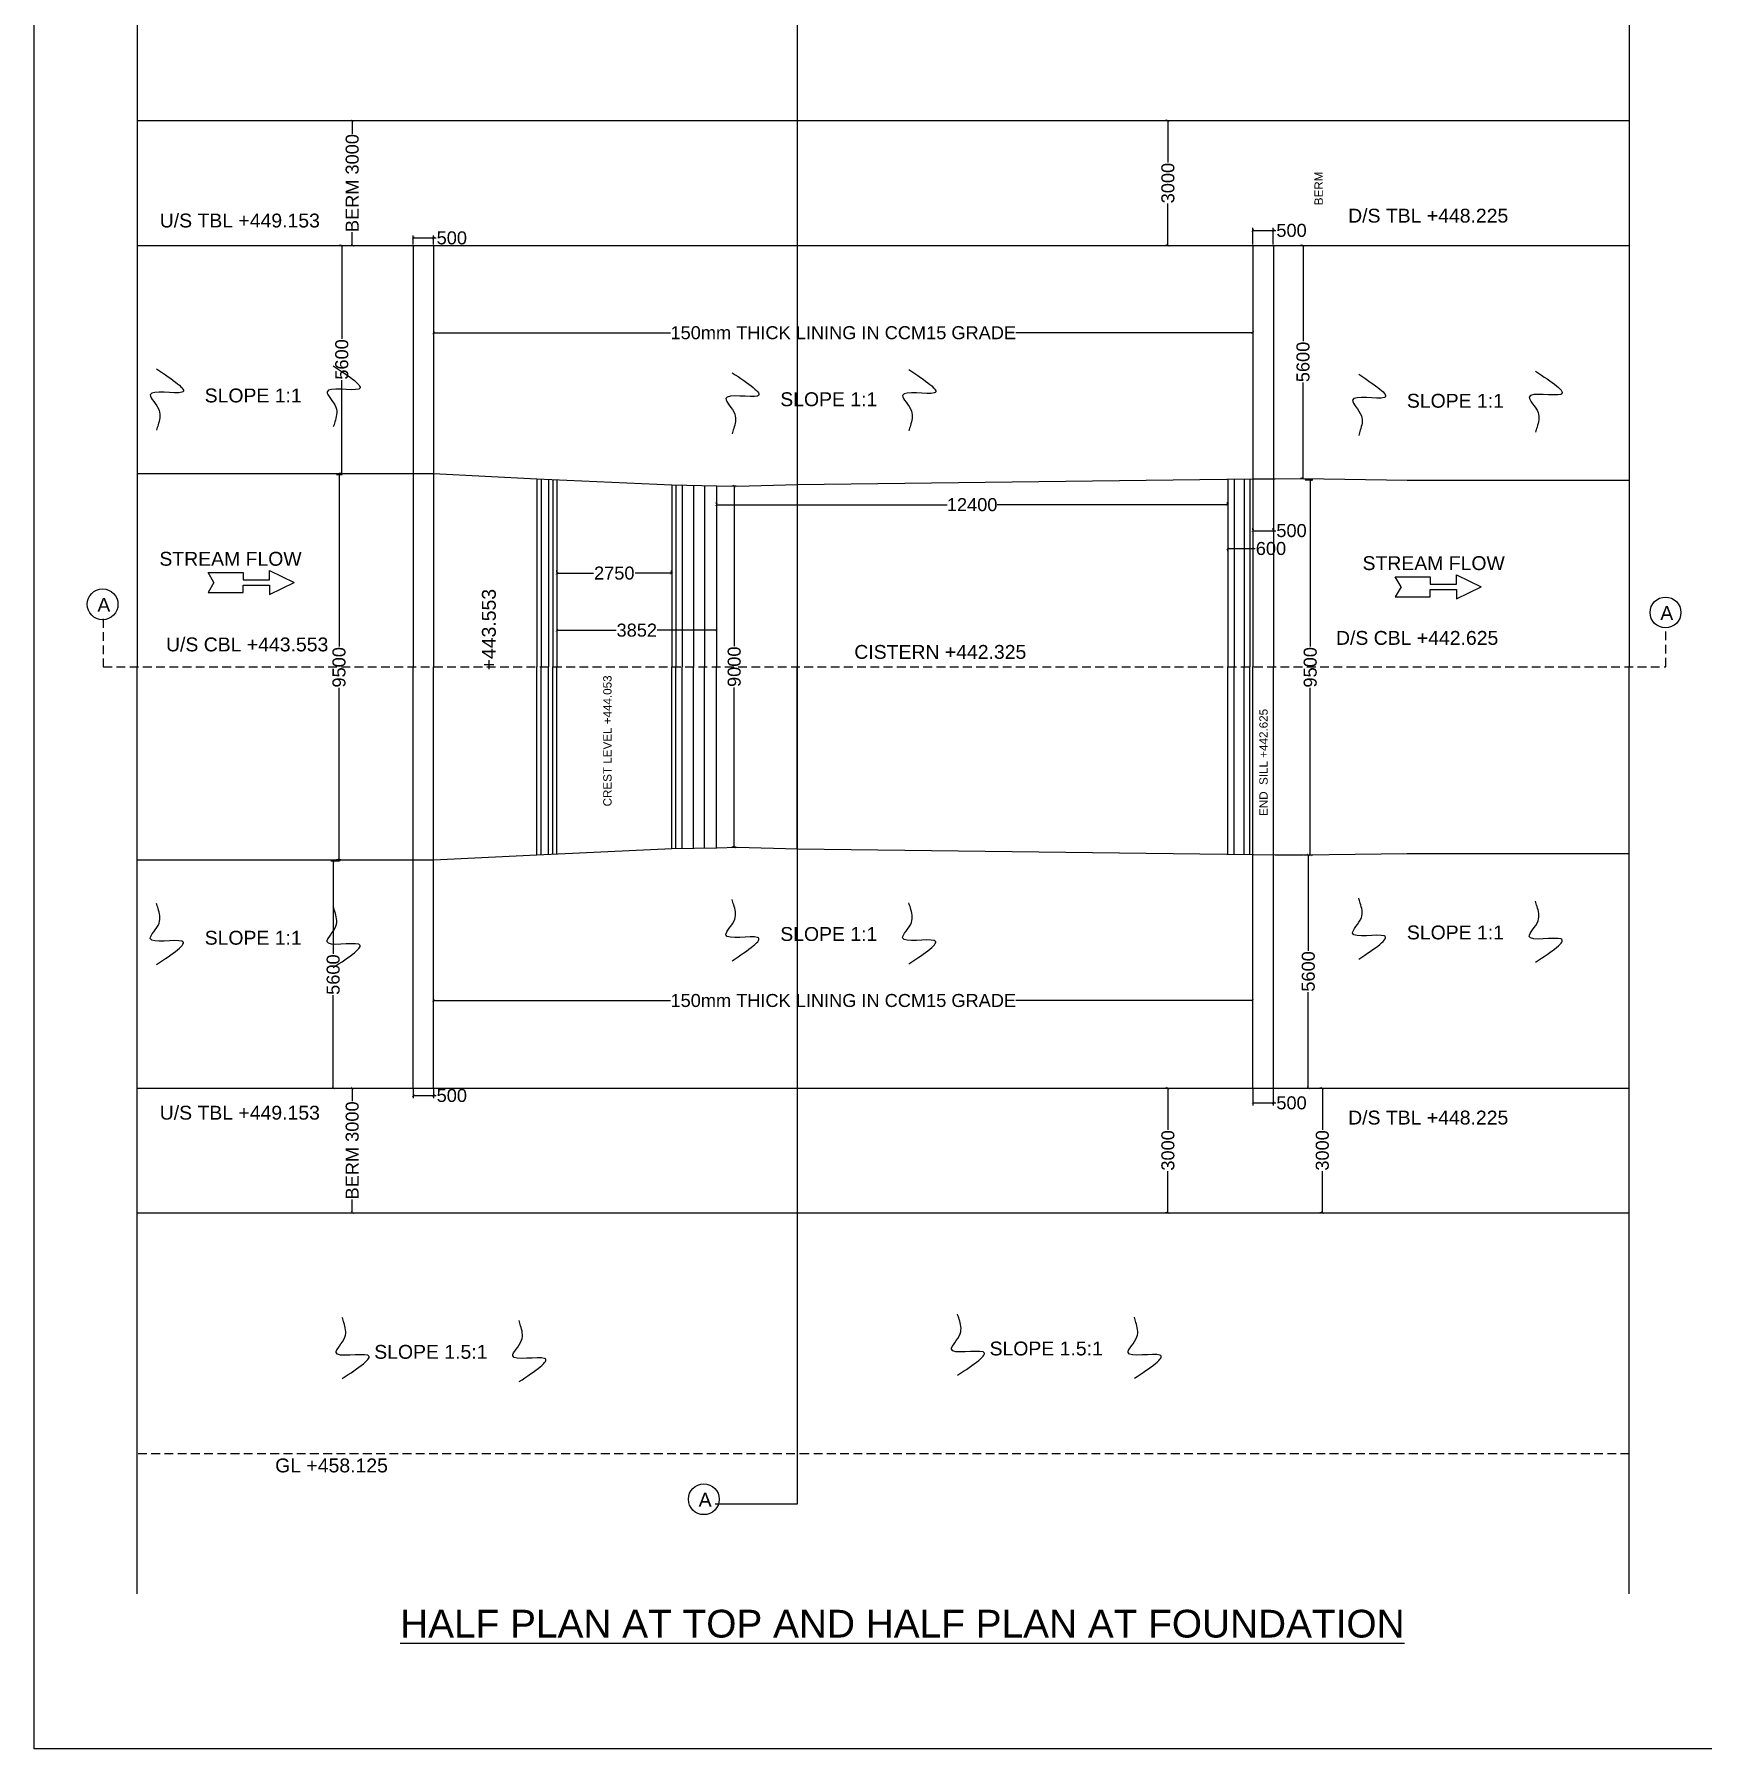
# Model space of a CAD drawing. Header units: inches. Extents: x 334 to 11487, y 381 to 10656.
# Drawn here: x 847.5 to 967.6, y 561.6 to 685 of the extents above; entities that cross this region are included whole.
import ezdxf

# ---------------------------------------------------------------- set-up
doc = ezdxf.new("R2010")
doc.units = ezdxf.units.IN
doc.header["$MEASUREMENT"] = 0
doc.linetypes.add('HIDDEN', pattern=[9.525, 6.35, -3.175])
for name, color, linetype in [('DIMENSION', 255, 'Continuous'), ('DRAWING', 7, 'Continuous'), ('TEXT', 255, 'Continuous')]:
    doc.layers.add(name, color=color, linetype=linetype)
doc.styles.get("Standard").update_dxf_attribs({"font": 'arial.ttf'})
doc.dimstyles.new('dig', dxfattribs={"dimtxt": 0.9375, "dimasz": 0.18, "dimexe": 0.18, "dimexo": 0.0625, "dimgap": 0.09, "dimtad": 0, "dimtih": 1, "dimtoh": 1, "dimdec": 4, "dimzin": 0, "dimdsep": 46, "dimtxsty": 'Standard', "dimblk": 'ARCHTICK', "dimcen": 0.09, "dimadec": 0, "dimazin": 0, "dimtfac": 1, "dimtdec": 4, "dimtofl": 0, "dimtmove": 0, "dimatfit": 3, "dimldrblk": 'ARCHTICK', "dimfxl": 1, "dimtolj": 1, "dimtzin": 0, "dimarcsym": 0})

# ---------------------------------------------------------------- blocks, each defined once
blk = doc.blocks.new('_ArchTick')
at = {"color": 0, "linetype": 'ByBlock', "const_width": 0.15}
blk.add_lwpolyline([(-0.5, -0.5), (0.5, 0.5)], dxfattribs=at)
blk = doc.blocks.new('*D44')
at = {"layer": 'Defpoints', "color": 0, "ltscale": 0.1, "transparency": 16777216}
for p in [(869.64, 678.81), (869.64, 669.82), (870.38, 669.82)]:
    blk.add_point(p, dxfattribs=at)
at = {"layer": 'DIMENSION', "color": 0, "lineweight": -2, "ltscale": 0.1, "transparency": 16777216}
for p, q in [((869.7, 678.81), (870.56, 678.81)), ((870.38, 678.81), (870.38, 677.86)), ((870.38, 669.82), (870.38, 670.77)), ((869.7, 669.82), (870.56, 669.82))]:
    blk.add_line(p, q, dxfattribs=at)
at = {"layer": 'DIMENSION', "color": 0, "lineweight": -2, "ltscale": 0.1, "transparency": 16777216, "xscale": 0.18, "yscale": 0.18, "zscale": 0.18}
for p, rotation in [((870.38, 678.81), 90), ((870.38, 669.82), 270)]:
    blk.add_blockref('_ArchTick', p, dxfattribs=dict(at, rotation=rotation))
at = {"layer": 'DIMENSION', "color": 0, "ltscale": 0.1, "transparency": 16777216, "insert": (870.38, 674.31), "char_height": 0.9375, "attachment_point": 5, "rotation": 90}
blk.add_mtext('\\A1;BERM 3000', dxfattribs=at)
blk = doc.blocks.new('*D45')
at = {"layer": 'Defpoints', "color": 0, "ltscale": 0.1, "transparency": 16777216}
for p in [(874.77, 669.82), (876.24, 670.36), (876.24, 669.82)]:
    blk.add_point(p, dxfattribs=at)
at = {"layer": 'DIMENSION', "color": 0, "lineweight": -2, "ltscale": 0.1, "transparency": 16777216}
for p, q in [((874.77, 669.89), (874.77, 670.54)), ((876.24, 669.89), (876.24, 670.54)), ((874.77, 670.36), (876.24, 670.36)), ((876.24, 670.36), (876.42, 670.36))]:
    blk.add_line(p, q, dxfattribs=at)
at = {"layer": 'DIMENSION', "color": 0, "lineweight": -2, "ltscale": 0.1, "transparency": 16777216, "xscale": 0.18, "yscale": 0.18, "zscale": 0.18, "rotation": 180}
blk.add_blockref('_ArchTick', (874.77, 670.36), dxfattribs=at)
at = {"layer": 'DIMENSION', "color": 0, "lineweight": -2, "ltscale": 0.1, "transparency": 16777216, "xscale": 0.18, "yscale": 0.18, "zscale": 0.18}
blk.add_blockref('_ArchTick', (876.24, 670.36), dxfattribs=at)
at = {"layer": 'DIMENSION', "color": 0, "ltscale": 0.1, "transparency": 16777216, "insert": (877.55, 670.36), "char_height": 0.938, "attachment_point": 5}
blk.add_mtext('\\A1;500', dxfattribs=at)
blk = doc.blocks.new('*D46')
at = {"layer": 'Defpoints', "color": 0, "ltscale": 0.1, "transparency": 16777216}
for p in [(929.12, 678.81), (929.12, 678.81), (929.12, 669.82)]:
    blk.add_point(p, dxfattribs=at)
at = {"layer": 'DIMENSION', "color": 0, "lineweight": -2, "ltscale": 0.1, "transparency": 16777216}
for p, q in [((929.06, 678.81), (928.94, 678.81)), ((929.12, 678.81), (929.12, 675.8)), ((929.12, 669.82), (929.12, 672.83)), ((929.06, 669.82), (928.94, 669.82))]:
    blk.add_line(p, q, dxfattribs=at)
at = {"layer": 'DIMENSION', "color": 0, "lineweight": -2, "ltscale": 0.1, "transparency": 16777216, "xscale": 0.18, "yscale": 0.18, "zscale": 0.18}
for p, rotation in [((929.12, 678.81), 90), ((929.12, 669.82), 270)]:
    blk.add_blockref('_ArchTick', p, dxfattribs=dict(at, rotation=rotation))
at = {"layer": 'DIMENSION', "color": 0, "ltscale": 0.1, "transparency": 16777216, "insert": (929.12, 674.31), "char_height": 0.938, "attachment_point": 5, "rotation": 90}
blk.add_mtext('\\A1;3000', dxfattribs=at)
blk = doc.blocks.new('*D47')
at = {"layer": 'Defpoints', "color": 0, "ltscale": 0.1, "transparency": 16777216}
for p in [(936.71, 670.9), (935.23, 669.82), (936.71, 669.82)]:
    blk.add_point(p, dxfattribs=at)
at = {"layer": 'DIMENSION', "color": 0, "lineweight": -2, "ltscale": 0.1, "transparency": 16777216}
for p, q in [((935.23, 669.89), (935.23, 671.08)), ((935.23, 670.9), (936.71, 670.9)), ((936.71, 669.89), (936.71, 671.08)), ((936.71, 670.9), (936.89, 670.9))]:
    blk.add_line(p, q, dxfattribs=at)
at = {"layer": 'DIMENSION', "color": 0, "lineweight": -2, "ltscale": 0.1, "transparency": 16777216, "xscale": 0.18, "yscale": 0.18, "zscale": 0.18, "rotation": 180}
blk.add_blockref('_ArchTick', (935.23, 670.9), dxfattribs=at)
at = {"layer": 'DIMENSION', "color": 0, "lineweight": -2, "ltscale": 0.1, "transparency": 16777216, "xscale": 0.18, "yscale": 0.18, "zscale": 0.18}
blk.add_blockref('_ArchTick', (936.71, 670.9), dxfattribs=at)
at = {"layer": 'DIMENSION', "color": 0, "ltscale": 0.1, "transparency": 16777216, "insert": (938.02, 670.9), "char_height": 0.938, "attachment_point": 5}
blk.add_mtext('\\A1;500', dxfattribs=at)
blk = doc.blocks.new('*D48')
at = {"layer": 'Defpoints', "color": 0, "ltscale": 0.1, "transparency": 16777216}
for p in [(876.24, 663.81), (935.23, 663.81), (935.23, 663.53)]:
    blk.add_point(p, dxfattribs=at)
at = {"layer": 'DIMENSION', "color": 0, "lineweight": -2, "ltscale": 0.1, "transparency": 16777216}
for p, q in [((876.24, 663.74), (876.24, 663.35)), ((876.24, 663.53), (893.31, 663.53)), ((935.23, 663.53), (918.17, 663.53)), ((935.23, 663.74), (935.23, 663.35))]:
    blk.add_line(p, q, dxfattribs=at)
at = {"layer": 'DIMENSION', "color": 0, "lineweight": -2, "ltscale": 0.1, "transparency": 16777216, "xscale": 0.18, "yscale": 0.18, "zscale": 0.18, "rotation": 180}
blk.add_blockref('_ArchTick', (876.24, 663.53), dxfattribs=at)
at = {"layer": 'DIMENSION', "color": 0, "lineweight": -2, "ltscale": 0.1, "transparency": 16777216, "xscale": 0.18, "yscale": 0.18, "zscale": 0.18}
blk.add_blockref('_ArchTick', (935.23, 663.53), dxfattribs=at)
at = {"layer": 'DIMENSION', "color": 0, "ltscale": 0.1, "transparency": 16777216, "insert": (905.74, 663.53), "char_height": 0.9375, "attachment_point": 5}
blk.add_mtext('\\A1;150mm THICK LINING IN CCM15 GRADE', dxfattribs=at)
blk = doc.blocks.new('*D49')
at = {"layer": 'Defpoints', "color": 0, "ltscale": 0.1, "transparency": 16777216}
for p in [(869.64, 609.14), (870.38, 609.14), (869.64, 600.16)]:
    blk.add_point(p, dxfattribs=at)
at = {"layer": 'DIMENSION', "color": 0, "lineweight": -2, "ltscale": 0.1, "transparency": 16777216}
for p, q in [((869.7, 609.14), (870.56, 609.14)), ((870.38, 609.14), (870.38, 608.19)), ((869.7, 600.16), (870.56, 600.16)), ((870.38, 600.16), (870.38, 601.11))]:
    blk.add_line(p, q, dxfattribs=at)
at = {"layer": 'DIMENSION', "color": 0, "lineweight": -2, "ltscale": 0.1, "transparency": 16777216, "xscale": 0.18, "yscale": 0.18, "zscale": 0.18}
for p, rotation in [((870.38, 609.14), 90), ((870.38, 600.16), 270)]:
    blk.add_blockref('_ArchTick', p, dxfattribs=dict(at, rotation=rotation))
at = {"layer": 'DIMENSION', "color": 0, "ltscale": 0.1, "transparency": 16777216, "insert": (870.38, 604.65), "char_height": 0.9375, "attachment_point": 5, "rotation": 90}
blk.add_mtext('\\A1;BERM 3000', dxfattribs=at)
blk = doc.blocks.new('*D50')
at = {"layer": 'Defpoints', "color": 0, "ltscale": 0.1, "transparency": 16777216}
for p in [(874.77, 609.14), (876.24, 609.14), (876.24, 608.6)]:
    blk.add_point(p, dxfattribs=at)
at = {"layer": 'DIMENSION', "color": 0, "lineweight": -2, "ltscale": 0.1, "transparency": 16777216}
for p, q in [((874.77, 609.08), (874.77, 608.42)), ((876.24, 609.08), (876.24, 608.42)), ((874.77, 608.6), (876.24, 608.6)), ((876.24, 608.6), (876.42, 608.6))]:
    blk.add_line(p, q, dxfattribs=at)
at = {"layer": 'DIMENSION', "color": 0, "lineweight": -2, "ltscale": 0.1, "transparency": 16777216, "xscale": 0.18, "yscale": 0.18, "zscale": 0.18, "rotation": 180}
blk.add_blockref('_ArchTick', (874.77, 608.6), dxfattribs=at)
at = {"layer": 'DIMENSION', "color": 0, "lineweight": -2, "ltscale": 0.1, "transparency": 16777216, "xscale": 0.18, "yscale": 0.18, "zscale": 0.18}
blk.add_blockref('_ArchTick', (876.24, 608.6), dxfattribs=at)
at = {"layer": 'DIMENSION', "color": 0, "ltscale": 0.1, "transparency": 16777216, "insert": (877.55, 608.6), "char_height": 0.938, "attachment_point": 5}
blk.add_mtext('\\A1;500', dxfattribs=at)
blk = doc.blocks.new('*D51')
at = {"layer": 'Defpoints', "color": 0, "ltscale": 0.1, "transparency": 16777216}
for p in [(929.12, 609.14), (929.12, 600.16), (929.12, 600.16)]:
    blk.add_point(p, dxfattribs=at)
at = {"layer": 'DIMENSION', "color": 0, "lineweight": -2, "ltscale": 0.1, "transparency": 16777216}
for p, q in [((929.06, 609.14), (928.94, 609.14)), ((929.12, 609.14), (929.12, 606.14)), ((929.12, 600.16), (929.12, 603.16)), ((929.06, 600.16), (928.94, 600.16))]:
    blk.add_line(p, q, dxfattribs=at)
at = {"layer": 'DIMENSION', "color": 0, "lineweight": -2, "ltscale": 0.1, "transparency": 16777216, "xscale": 0.18, "yscale": 0.18, "zscale": 0.18}
for p, rotation in [((929.12, 609.14), 90), ((929.12, 600.16), 270)]:
    blk.add_blockref('_ArchTick', p, dxfattribs=dict(at, rotation=rotation))
at = {"layer": 'DIMENSION', "color": 0, "ltscale": 0.1, "transparency": 16777216, "insert": (929.12, 604.65), "char_height": 0.938, "attachment_point": 5, "rotation": 90}
blk.add_mtext('\\A1;3000', dxfattribs=at)
blk = doc.blocks.new('*D52')
at = {"layer": 'Defpoints', "color": 0, "ltscale": 0.1, "transparency": 16777216}
for p in [(935.23, 609.14), (936.71, 609.14), (936.71, 608.07)]:
    blk.add_point(p, dxfattribs=at)
at = {"layer": 'DIMENSION', "color": 0, "lineweight": -2, "ltscale": 0.1, "transparency": 16777216}
for p, q in [((935.23, 609.08), (935.23, 607.89)), ((936.71, 609.08), (936.71, 607.89)), ((935.23, 608.07), (936.71, 608.07)), ((936.71, 608.07), (936.89, 608.07))]:
    blk.add_line(p, q, dxfattribs=at)
at = {"layer": 'DIMENSION', "color": 0, "lineweight": -2, "ltscale": 0.1, "transparency": 16777216, "xscale": 0.18, "yscale": 0.18, "zscale": 0.18, "rotation": 180}
blk.add_blockref('_ArchTick', (935.23, 608.07), dxfattribs=at)
at = {"layer": 'DIMENSION', "color": 0, "lineweight": -2, "ltscale": 0.1, "transparency": 16777216, "xscale": 0.18, "yscale": 0.18, "zscale": 0.18}
blk.add_blockref('_ArchTick', (936.71, 608.07), dxfattribs=at)
at = {"layer": 'DIMENSION', "color": 0, "ltscale": 0.1, "transparency": 16777216, "insert": (938.02, 608.07), "char_height": 0.938, "attachment_point": 5}
blk.add_mtext('\\A1;500', dxfattribs=at)
blk = doc.blocks.new('*D53')
at = {"layer": 'Defpoints', "color": 0, "ltscale": 0.1, "transparency": 16777216}
for p in [(876.24, 615.16), (935.23, 615.44), (935.23, 615.16)]:
    blk.add_point(p, dxfattribs=at)
at = {"layer": 'DIMENSION', "color": 0, "lineweight": -2, "ltscale": 0.1, "transparency": 16777216}
for p, q in [((876.24, 615.22), (876.24, 615.62)), ((876.24, 615.44), (893.31, 615.44)), ((935.23, 615.44), (918.17, 615.44)), ((935.23, 615.22), (935.23, 615.62))]:
    blk.add_line(p, q, dxfattribs=at)
at = {"layer": 'DIMENSION', "color": 0, "lineweight": -2, "ltscale": 0.1, "transparency": 16777216, "xscale": 0.18, "yscale": 0.18, "zscale": 0.18, "rotation": 180}
blk.add_blockref('_ArchTick', (876.24, 615.44), dxfattribs=at)
at = {"layer": 'DIMENSION', "color": 0, "lineweight": -2, "ltscale": 0.1, "transparency": 16777216, "xscale": 0.18, "yscale": 0.18, "zscale": 0.18}
blk.add_blockref('_ArchTick', (935.23, 615.44), dxfattribs=at)
at = {"layer": 'DIMENSION', "color": 0, "ltscale": 0.1, "transparency": 16777216, "insert": (905.74, 615.44), "char_height": 0.9375, "attachment_point": 5}
blk.add_mtext('\\A1;150mm THICK LINING IN CCM15 GRADE', dxfattribs=at)
blk = doc.blocks.new('*D54')
at = {"layer": 'Defpoints', "color": 0, "ltscale": 0.1, "transparency": 16777216}
for p in [(869.64, 669.82), (869.63, 653.4), (869.64, 653.4)]:
    blk.add_point(p, dxfattribs=at)
at = {"layer": 'DIMENSION', "color": 0, "lineweight": -2, "ltscale": 0.1, "transparency": 16777216}
for p, q in [((869.58, 669.82), (869.45, 669.82)), ((869.63, 669.82), (869.63, 663.1)), ((869.63, 653.4), (869.63, 660.12)), ((869.58, 653.4), (869.45, 653.4))]:
    blk.add_line(p, q, dxfattribs=at)
at = {"layer": 'DIMENSION', "color": 0, "lineweight": -2, "ltscale": 0.1, "transparency": 16777216, "xscale": 0.18, "yscale": 0.18, "zscale": 0.18}
for p, rotation in [((869.63, 669.82), 90), ((869.63, 653.4), 270)]:
    blk.add_blockref('_ArchTick', p, dxfattribs=dict(at, rotation=rotation))
at = {"layer": 'DIMENSION', "color": 0, "ltscale": 0.1, "transparency": 16777216, "insert": (869.63, 661.61), "char_height": 0.938, "attachment_point": 5, "rotation": 90}
blk.add_mtext('\\A1;5600', dxfattribs=at)
blk = doc.blocks.new('*D55')
at = {"layer": 'Defpoints', "color": 0, "ltscale": 0.1, "transparency": 16777216}
for p in [(869.43, 653.31), (869.72, 653.31), (869.63, 625.57)]:
    blk.add_point(p, dxfattribs=at)
at = {"layer": 'DIMENSION', "color": 0, "lineweight": -2, "ltscale": 0.1, "transparency": 16777216}
for p, q in [((869.66, 653.31), (869.25, 653.31)), ((869.43, 653.31), (869.43, 640.93)), ((869.43, 625.57), (869.43, 637.95)), ((869.57, 625.57), (869.25, 625.57))]:
    blk.add_line(p, q, dxfattribs=at)
at = {"layer": 'DIMENSION', "color": 0, "lineweight": -2, "ltscale": 0.1, "transparency": 16777216, "xscale": 0.18, "yscale": 0.18, "zscale": 0.18}
for p, rotation in [((869.43, 653.31), 90), ((869.43, 625.57), 270)]:
    blk.add_blockref('_ArchTick', p, dxfattribs=dict(at, rotation=rotation))
at = {"layer": 'DIMENSION', "color": 0, "ltscale": 0.1, "transparency": 16777216, "insert": (869.43, 639.44), "char_height": 0.938, "attachment_point": 5, "rotation": 90}
blk.add_mtext('\\A1;9500', dxfattribs=at)
blk = doc.blocks.new('*D56')
at = {"layer": 'Defpoints', "color": 0, "ltscale": 0.1, "transparency": 16777216}
for p in [(885.12, 646.22), (893.38, 646.22), (893.38, 646.22)]:
    blk.add_point(p, dxfattribs=at)
at = {"layer": 'DIMENSION', "color": 0, "lineweight": -2, "ltscale": 0.1, "transparency": 16777216}
for p, q in [((885.12, 646.28), (885.12, 646.4)), ((885.12, 646.22), (887.76, 646.22)), ((893.38, 646.22), (890.75, 646.22)), ((893.38, 646.28), (893.38, 646.4))]:
    blk.add_line(p, q, dxfattribs=at)
at = {"layer": 'DIMENSION', "color": 0, "lineweight": -2, "ltscale": 0.1, "transparency": 16777216, "xscale": 0.18, "yscale": 0.18, "zscale": 0.18, "rotation": 180}
blk.add_blockref('_ArchTick', (885.12, 646.22), dxfattribs=at)
at = {"layer": 'DIMENSION', "color": 0, "lineweight": -2, "ltscale": 0.1, "transparency": 16777216, "xscale": 0.18, "yscale": 0.18, "zscale": 0.18}
blk.add_blockref('_ArchTick', (893.38, 646.22), dxfattribs=at)
at = {"layer": 'DIMENSION', "color": 0, "ltscale": 0.1, "transparency": 16777216, "insert": (889.25, 646.22), "char_height": 0.938, "attachment_point": 5}
blk.add_mtext('\\A1;2750', dxfattribs=at)
blk = doc.blocks.new('*D57')
at = {"layer": 'Defpoints', "color": 0, "ltscale": 0.1, "transparency": 16777216}
for p in [(885.12, 642.27), (896.61, 642.27), (896.61, 642.11)]:
    blk.add_point(p, dxfattribs=at)
at = {"layer": 'DIMENSION', "color": 0, "lineweight": -2, "ltscale": 0.1, "transparency": 16777216}
for p, q in [((885.12, 642.2), (885.12, 641.93)), ((885.12, 642.11), (889.38, 642.11)), ((896.61, 642.11), (892.35, 642.11)), ((896.61, 642.2), (896.61, 641.93))]:
    blk.add_line(p, q, dxfattribs=at)
at = {"layer": 'DIMENSION', "color": 0, "lineweight": -2, "ltscale": 0.1, "transparency": 16777216, "xscale": 0.18, "yscale": 0.18, "zscale": 0.18, "rotation": 180}
blk.add_blockref('_ArchTick', (885.12, 642.11), dxfattribs=at)
at = {"layer": 'DIMENSION', "color": 0, "lineweight": -2, "ltscale": 0.1, "transparency": 16777216, "xscale": 0.18, "yscale": 0.18, "zscale": 0.18}
blk.add_blockref('_ArchTick', (896.61, 642.11), dxfattribs=at)
at = {"layer": 'DIMENSION', "color": 0, "ltscale": 0.1, "transparency": 16777216, "insert": (890.87, 642.11), "char_height": 0.938, "attachment_point": 5}
blk.add_mtext('\\A1;3852', dxfattribs=at)
blk = doc.blocks.new('*D58')
at = {"layer": 'Defpoints', "color": 0, "ltscale": 0.1, "transparency": 16777216}
for p in [(897.89, 652.49), (898.09, 652.49), (898.09, 626.48)]:
    blk.add_point(p, dxfattribs=at)
at = {"layer": 'DIMENSION', "color": 0, "lineweight": -2, "ltscale": 0.1, "transparency": 16777216}
for p, q in [((898.03, 652.49), (897.71, 652.49)), ((897.89, 652.49), (897.89, 640.97)), ((897.89, 626.48), (897.89, 637.99)), ((898.03, 626.48), (897.71, 626.48))]:
    blk.add_line(p, q, dxfattribs=at)
at = {"layer": 'DIMENSION', "color": 0, "lineweight": -2, "ltscale": 0.1, "transparency": 16777216, "xscale": 0.18, "yscale": 0.18, "zscale": 0.18}
for p, rotation in [((897.89, 652.49), 90), ((897.89, 626.48), 270)]:
    blk.add_blockref('_ArchTick', p, dxfattribs=dict(at, rotation=rotation))
at = {"layer": 'DIMENSION', "color": 0, "ltscale": 0.1, "transparency": 16777216, "insert": (897.89, 639.48), "char_height": 0.938, "attachment_point": 5, "rotation": 90}
blk.add_mtext('\\A1;9000', dxfattribs=at)
blk = doc.blocks.new('*D59')
at = {"layer": 'Defpoints', "color": 0, "ltscale": 0.1, "transparency": 16777216}
for p in [(896.61, 651.15), (933.42, 651.15), (933.42, 651.15)]:
    blk.add_point(p, dxfattribs=at)
at = {"layer": 'DIMENSION', "color": 0, "lineweight": -2, "ltscale": 0.1, "transparency": 16777216}
for p, q in [((896.61, 651.21), (896.61, 651.33)), ((896.61, 651.15), (913.21, 651.15)), ((933.42, 651.15), (916.83, 651.15)), ((933.42, 651.21), (933.42, 651.33))]:
    blk.add_line(p, q, dxfattribs=at)
at = {"layer": 'DIMENSION', "color": 0, "lineweight": -2, "ltscale": 0.1, "transparency": 16777216, "xscale": 0.18, "yscale": 0.18, "zscale": 0.18, "rotation": 180}
blk.add_blockref('_ArchTick', (896.61, 651.15), dxfattribs=at)
at = {"layer": 'DIMENSION', "color": 0, "lineweight": -2, "ltscale": 0.1, "transparency": 16777216, "xscale": 0.18, "yscale": 0.18, "zscale": 0.18}
blk.add_blockref('_ArchTick', (933.42, 651.15), dxfattribs=at)
at = {"layer": 'DIMENSION', "color": 0, "ltscale": 0.1, "transparency": 16777216, "insert": (915.02, 651.15), "char_height": 0.938, "attachment_point": 5}
blk.add_mtext('\\A1;12400', dxfattribs=at)
blk = doc.blocks.new('*D60')
at = {"layer": 'Defpoints', "color": 0, "ltscale": 0.1, "transparency": 16777216}
for p in [(935.23, 649.27), (936.71, 649.28), (936.71, 649.27)]:
    blk.add_point(p, dxfattribs=at)
at = {"layer": 'DIMENSION', "color": 0, "lineweight": -2, "ltscale": 0.1, "transparency": 16777216}
for p, q in [((935.23, 649.33), (935.23, 649.46)), ((936.71, 649.33), (936.71, 649.46)), ((935.23, 649.28), (936.71, 649.28)), ((936.71, 649.28), (936.89, 649.28))]:
    blk.add_line(p, q, dxfattribs=at)
at = {"layer": 'DIMENSION', "color": 0, "lineweight": -2, "ltscale": 0.1, "transparency": 16777216, "xscale": 0.18, "yscale": 0.18, "zscale": 0.18, "rotation": 180}
blk.add_blockref('_ArchTick', (935.23, 649.28), dxfattribs=at)
at = {"layer": 'DIMENSION', "color": 0, "lineweight": -2, "ltscale": 0.1, "transparency": 16777216, "xscale": 0.18, "yscale": 0.18, "zscale": 0.18}
blk.add_blockref('_ArchTick', (936.71, 649.28), dxfattribs=at)
at = {"layer": 'DIMENSION', "color": 0, "ltscale": 0.1, "transparency": 16777216, "insert": (938.02, 649.28), "char_height": 0.938, "attachment_point": 5}
blk.add_mtext('\\A1;500', dxfattribs=at)
blk = doc.blocks.new('*D61')
at = {"layer": 'Defpoints', "color": 0, "ltscale": 0.1, "transparency": 16777216}
for p in [(933.42, 648.04), (935.23, 648.04), (935.23, 647.99)]:
    blk.add_point(p, dxfattribs=at)
at = {"layer": 'DIMENSION', "color": 0, "lineweight": -2, "ltscale": 0.1, "transparency": 16777216}
for p, q in [((933.42, 647.99), (935.23, 647.99)), ((933.42, 647.98), (933.42, 647.81)), ((935.23, 647.99), (935.41, 647.99)), ((935.23, 647.98), (935.23, 647.81))]:
    blk.add_line(p, q, dxfattribs=at)
at = {"layer": 'DIMENSION', "color": 0, "lineweight": -2, "ltscale": 0.1, "transparency": 16777216, "xscale": 0.18, "yscale": 0.18, "zscale": 0.18, "rotation": 180}
blk.add_blockref('_ArchTick', (933.42, 647.99), dxfattribs=at)
at = {"layer": 'DIMENSION', "color": 0, "lineweight": -2, "ltscale": 0.1, "transparency": 16777216, "xscale": 0.18, "yscale": 0.18, "zscale": 0.18}
blk.add_blockref('_ArchTick', (935.23, 647.99), dxfattribs=at)
at = {"layer": 'DIMENSION', "color": 0, "ltscale": 0.1, "transparency": 16777216, "insert": (936.54, 647.99), "char_height": 0.938, "attachment_point": 5}
blk.add_mtext('\\A1;600', dxfattribs=at)
blk = doc.blocks.new('*D62')
at = {"layer": 'Defpoints', "color": 0, "ltscale": 0.1, "transparency": 16777216}
for p in [(938.85, 669.82), (938.85, 669.82), (938.85, 653.04)]:
    blk.add_point(p, dxfattribs=at)
at = {"layer": 'DIMENSION', "color": 0, "lineweight": -2, "ltscale": 0.1, "transparency": 16777216}
for p, q in [((938.79, 669.82), (938.67, 669.82)), ((938.85, 669.82), (938.85, 662.92)), ((938.85, 653.04), (938.85, 659.94)), ((938.79, 653.04), (938.67, 653.04))]:
    blk.add_line(p, q, dxfattribs=at)
at = {"layer": 'DIMENSION', "color": 0, "lineweight": -2, "ltscale": 0.1, "transparency": 16777216, "xscale": 0.18, "yscale": 0.18, "zscale": 0.18}
for p, rotation in [((938.85, 669.82), 90), ((938.85, 653.04), 270)]:
    blk.add_blockref('_ArchTick', p, dxfattribs=dict(at, rotation=rotation))
at = {"layer": 'DIMENSION', "color": 0, "ltscale": 0.1, "transparency": 16777216, "insert": (938.85, 661.43), "char_height": 0.938, "attachment_point": 5, "rotation": 90}
blk.add_mtext('\\A1;5600', dxfattribs=at)
blk = doc.blocks.new('*D63')
at = {"layer": 'Defpoints', "color": 0, "ltscale": 0.1, "transparency": 16777216}
for p in [(938.94, 652.95), (938.85, 625.93), (939.37, 625.93)]:
    blk.add_point(p, dxfattribs=at)
at = {"layer": 'DIMENSION', "color": 0, "lineweight": -2, "ltscale": 0.1, "transparency": 16777216}
for p, q in [((939, 652.95), (939.55, 652.95)), ((939.37, 652.95), (939.37, 640.93)), ((939.37, 625.93), (939.37, 637.95)), ((938.91, 625.93), (939.55, 625.93))]:
    blk.add_line(p, q, dxfattribs=at)
at = {"layer": 'DIMENSION', "color": 0, "lineweight": -2, "ltscale": 0.1, "transparency": 16777216, "xscale": 0.18, "yscale": 0.18, "zscale": 0.18}
for p, rotation in [((939.37, 652.95), 90), ((939.37, 625.93), 270)]:
    blk.add_blockref('_ArchTick', p, dxfattribs=dict(at, rotation=rotation))
at = {"layer": 'DIMENSION', "color": 0, "ltscale": 0.1, "transparency": 16777216, "insert": (939.37, 639.44), "char_height": 0.938, "attachment_point": 5, "rotation": 90}
blk.add_mtext('\\A1;9500', dxfattribs=at)
blk = doc.blocks.new('*D64')
at = {"layer": 'Defpoints', "color": 0, "ltscale": 0.1, "transparency": 16777216}
for p in [(938.91, 625.93), (939.23, 625.93), (938.72, 609.14)]:
    blk.add_point(p, dxfattribs=at)
at = {"layer": 'DIMENSION', "color": 0, "lineweight": -2, "ltscale": 0.1, "transparency": 16777216}
for p, q in [((938.97, 625.93), (939.41, 625.93)), ((939.23, 625.93), (939.23, 619.02)), ((939.23, 609.14), (939.23, 616.05)), ((938.78, 609.14), (939.41, 609.14))]:
    blk.add_line(p, q, dxfattribs=at)
at = {"layer": 'DIMENSION', "color": 0, "lineweight": -2, "ltscale": 0.1, "transparency": 16777216, "xscale": 0.18, "yscale": 0.18, "zscale": 0.18}
for p, rotation in [((939.23, 625.93), 90), ((939.23, 609.14), 270)]:
    blk.add_blockref('_ArchTick', p, dxfattribs=dict(at, rotation=rotation))
at = {"layer": 'DIMENSION', "color": 0, "ltscale": 0.1, "transparency": 16777216, "insert": (939.23, 617.54), "char_height": 0.938, "attachment_point": 5, "rotation": 90}
blk.add_mtext('\\A1;5600', dxfattribs=at)
blk = doc.blocks.new('*D65')
at = {"layer": 'Defpoints', "color": 0, "ltscale": 0.1, "transparency": 16777216}
for p in [(940.24, 609.14), (940.24, 609.14), (940.24, 600.16)]:
    blk.add_point(p, dxfattribs=at)
at = {"layer": 'DIMENSION', "color": 0, "lineweight": -2, "ltscale": 0.1, "transparency": 16777216}
for p, q in [((940.18, 609.14), (940.06, 609.14)), ((940.24, 609.14), (940.24, 606.14)), ((940.24, 600.16), (940.24, 603.16)), ((940.18, 600.16), (940.06, 600.16))]:
    blk.add_line(p, q, dxfattribs=at)
at = {"layer": 'DIMENSION', "color": 0, "lineweight": -2, "ltscale": 0.1, "transparency": 16777216, "xscale": 0.18, "yscale": 0.18, "zscale": 0.18}
for p, rotation in [((940.24, 609.14), 90), ((940.24, 600.16), 270)]:
    blk.add_blockref('_ArchTick', p, dxfattribs=dict(at, rotation=rotation))
at = {"layer": 'DIMENSION', "color": 0, "ltscale": 0.1, "transparency": 16777216, "insert": (940.24, 604.65), "char_height": 0.938, "attachment_point": 5, "rotation": 90}
blk.add_mtext('\\A1;3000', dxfattribs=at)
blk = doc.blocks.new('*D66')
at = {"layer": 'Defpoints', "color": 0, "ltscale": 0.1, "transparency": 16777216}
for p in [(869.01, 625.48), (869.52, 625.48), (869, 609.14)]:
    blk.add_point(p, dxfattribs=at)
at = {"layer": 'DIMENSION', "color": 0, "lineweight": -2, "ltscale": 0.1, "transparency": 16777216}
for p, q in [((869.46, 625.48), (868.83, 625.48)), ((869.01, 625.48), (869.01, 618.8)), ((869.01, 609.14), (869.01, 615.82)), ((869.06, 609.14), (869.19, 609.14))]:
    blk.add_line(p, q, dxfattribs=at)
at = {"layer": 'DIMENSION', "color": 0, "lineweight": -2, "ltscale": 0.1, "transparency": 16777216, "xscale": 0.18, "yscale": 0.18, "zscale": 0.18}
for p, rotation in [((869.01, 625.48), 90), ((869.01, 609.14), 270)]:
    blk.add_blockref('_ArchTick', p, dxfattribs=dict(at, rotation=rotation))
at = {"layer": 'DIMENSION', "color": 0, "ltscale": 0.1, "transparency": 16777216, "insert": (869.01, 617.31), "char_height": 0.938, "attachment_point": 5, "rotation": 90}
blk.add_mtext('\\A1;5600', dxfattribs=at)

msp = doc.modelspace()

# ---------------------------------------------------------------- linework, layer by layer
at = {"layer": 'DRAWING', "ltscale": 0.1}
msp.add_lwpolyline([(847.48308, 767.15482), (1039.37121, 767.15482), (1039.37121, 561.56427), (847.48308, 561.56427)], close=True, dxfattribs=at)
for points in [[(896.21098, 699.28651), (902.41159, 699.28651), (902.41159, 579.16733), (896.51573, 579.16733)], [(854.88365, 686.22012), (854.88365, 639.48287)], [(962.34475, 686.22012), (962.34475, 639.48287)], [(854.88365, 678.80601), (962.34475, 678.80601)], [(854.88365, 669.82328), (962.34475, 669.82328)], [(874.76577, 669.82328), (874.76577, 639.48287)], [(876.24238, 669.82328), (876.24238, 639.48287)], [(935.23477, 669.82328), (935.23477, 639.48287)], [(936.71138, 669.82328), (936.71138, 639.48287)], [(854.88365, 653.40064), (874.76577, 653.40064), (876.24238, 653.40064), (883.67031, 653.02129), (893.38491, 652.58077), (896.63297, 652.518), (898.09259, 652.48979), (902.43854, 652.60731), (935.29028, 653.01032), (936.83225, 653.02132), (938.84779, 653.0357), (946.35198, 652.92271), (962.34475, 652.92271)], [(883.67031, 653.02129), (883.67031, 639.48287)], [(883.98737, 653.00692), (883.98737, 639.48287)], [(884.52448, 652.98256), (884.52448, 639.48287)], [(884.82358, 652.969), (884.82358, 639.48287)], [(885.12273, 652.95543), (885.12273, 639.48287)], [(893.38491, 652.58077), (893.38491, 639.48287)], [(893.69374, 652.58077), (893.69374, 639.48287)], [(894.14348, 652.58077), (894.14348, 639.48287)], [(894.96293, 652.55027), (894.96293, 639.48287)], [(895.75801, 652.53491), (895.75801, 639.48287)], [(896.61264, 652.51839), (896.61264, 639.48287)], [(902.43042, 652.58077), (902.43042, 639.48287)], [(933.42277, 652.98741), (933.42277, 639.48287)], [(933.89146, 652.99316), (933.89146, 639.48287)], [(934.61676, 653.00206), (934.61676, 639.48287)], [(935.0073, 653.00685), (935.0073, 639.48287)], [(860.42116, 645.55024), (859.99491, 646.26552), (862.51831, 646.26552), (862.51831, 645.7461), (864.41081, 645.7461), (864.41081, 646.41881)], [(864.41081, 646.41881), (866.19252, 645.55024)], [(945.91116, 645.22815), (945.48491, 645.94343), (948.00832, 645.94343), (948.00832, 645.42402), (949.90082, 645.42402), (949.90082, 646.09672)], [(949.90082, 646.09672), (951.68252, 645.22815)], [(860.42116, 645.55024), (859.99491, 644.83496), (862.51831, 644.83496), (862.51831, 645.35438), (864.41081, 645.35438), (864.41081, 644.68167)], [(860.42116, 645.55024), (859.99491, 644.83496), (862.51831, 644.83496), (862.51831, 645.35438), (864.41081, 645.35438), (864.41081, 644.68167)], [(864.41081, 644.68167), (866.19252, 645.55024)], [(864.41081, 644.68167), (866.19252, 645.55024)], [(945.91116, 645.22815), (945.48491, 644.51287), (948.00832, 644.51287), (948.00832, 645.03229), (949.90082, 645.03229), (949.90082, 644.35959)], [(945.91116, 645.22815), (945.48491, 644.51287), (948.00832, 644.51287), (948.00832, 645.03229), (949.90082, 645.03229), (949.90082, 644.35959)], [(949.90082, 644.35959), (951.68252, 645.22815)], [(949.90082, 644.35959), (951.68252, 645.22815)], [(854.88365, 592.74562), (854.88365, 639.48287)], [(874.76577, 609.14245), (874.76577, 639.48287)], [(876.24238, 609.14245), (876.24238, 639.48287)], [(883.67031, 625.94444), (883.67031, 639.48287)], [(883.98737, 625.95882), (883.98737, 639.48287)], [(884.52448, 625.98317), (884.52448, 639.48287)], [(884.82358, 625.99674), (884.82358, 639.48287)], [(885.12273, 626.0103), (885.12273, 639.48287)], [(893.38491, 626.38497), (893.38491, 639.48287)], [(893.69374, 626.38497), (893.69374, 639.48287)], [(894.14348, 626.38497), (894.14348, 639.48287)], [(894.96293, 626.41546), (894.96293, 639.48287)], [(895.75801, 626.43083), (895.75801, 639.48287)], [(896.61264, 626.44735), (896.61264, 639.48287)], [(902.43042, 626.38497), (902.43042, 639.48287)], [(933.42277, 625.97832), (933.42277, 639.48287)], [(933.89146, 625.97257), (933.89146, 639.48287)], [(934.61676, 625.96367), (934.61676, 639.48287)], [(935.0073, 625.95888), (935.0073, 639.48287)], [(935.23477, 609.14245), (935.23477, 639.48287)], [(936.71138, 609.14245), (936.71138, 639.48287)], [(962.34475, 592.74562), (962.34475, 639.48287)], [(854.88365, 625.56509), (874.76577, 625.56509), (876.24238, 625.56509), (883.67031, 625.94444), (893.38491, 626.38497), (896.63297, 626.44774), (898.09259, 626.47595), (902.43854, 626.35843), (935.29028, 625.95541), (936.83225, 625.94441), (938.84779, 625.93004), (946.35198, 626.04303), (962.34475, 626.04303)], [(854.88365, 609.14245), (962.34475, 609.14245)], [(854.88365, 600.15973), (962.34475, 600.15973)], [(854.88365, 572.7147), (854.88365, 592.74562)], [(962.34475, 572.7147), (962.34475, 592.74562)]]:
    msp.add_lwpolyline(points, dxfattribs=at)
at = {"layer": 'DRAWING', "linetype": 'HIDDEN', "ltscale": 0.1}
for points in [[(852.44922, 642.92443), (852.44922, 639.48287), (964.97181, 639.48287), (964.97181, 642.34268)], [(854.95385, 582.82356), (902.66018, 582.82356)], [(902.66018, 582.82356), (962.34475, 582.82356)]]:
    msp.add_lwpolyline(points, dxfattribs=at)
at = {"layer": 'DRAWING', "ltscale": 0.1}
for centre in [(852.40093, 643.97747), (964.95096, 643.38929), (895.699, 579.52905)]:
    msp.add_circle(centre, 1.10974, dxfattribs=at)
for points in [[(856.28679, 660.92431), (858.11554, 659.24681), (855.83894, 659.0604), (856.47342, 657.94208), (856.39879, 656.89829), (856.28679, 656.5255)], [(869.01479, 661.14799), (870.84354, 659.4705), (868.56695, 659.28409), (869.20143, 658.16577), (869.1268, 657.12197), (869.01479, 656.74918)], [(897.73643, 660.65329), (899.56518, 658.97579), (897.28859, 658.78938), (897.92306, 657.67106), (897.84843, 656.62727), (897.73643, 656.25448)], [(910.46443, 660.87697), (912.29318, 659.19948), (910.01659, 659.01307), (910.65107, 657.89475), (910.57644, 656.85095), (910.46443, 656.47816)], [(942.86102, 660.54146), (944.68977, 658.86396), (942.41318, 658.67755), (943.04766, 657.55923), (942.97302, 656.51544), (942.86102, 656.14265)], [(955.58902, 660.76514), (957.41777, 659.08765), (955.14118, 658.90124), (955.77566, 657.78292), (955.70103, 656.73912), (955.58902, 656.36633)], [(856.28679, 618.04143), (858.11554, 619.71892), (855.83894, 619.90533), (856.47342, 621.02365), (856.39879, 622.06745), (856.28679, 622.44024)], [(897.73643, 618.31245), (899.56518, 619.98994), (897.28859, 620.17635), (897.92306, 621.29467), (897.84843, 622.33847), (897.73643, 622.71126)], [(910.46443, 618.08876), (912.29318, 619.76626), (910.01659, 619.95267), (910.65107, 621.07099), (910.57644, 622.11478), (910.46443, 622.48757)], [(942.86102, 618.42428), (944.68977, 620.10177), (942.41318, 620.28818), (943.04766, 621.4065), (942.97302, 622.4503), (942.86102, 622.82309)], [(955.58902, 618.20059), (957.41777, 619.87809), (955.14118, 620.0645), (955.77566, 621.18282), (955.70103, 622.22661), (955.58902, 622.5994)], [(869.01479, 617.81774), (870.84354, 619.49524), (868.56695, 619.68165), (869.20143, 620.79997), (869.1268, 621.84376), (869.01479, 622.21655)], [(869.66246, 588.22121), (871.49121, 589.89871), (869.21461, 590.08512), (869.84909, 591.20344), (869.77446, 592.24723), (869.66246, 592.62002)], [(913.974, 588.46219), (915.80275, 590.13968), (913.52615, 590.32609), (914.16063, 591.44441), (914.086, 592.48821), (913.974, 592.861)], [(926.702, 588.2385), (928.53075, 589.916), (926.25416, 590.10241), (926.88864, 591.22073), (926.814, 592.26452), (926.702, 592.63732)], [(882.39046, 587.99753), (884.21921, 589.67502), (881.94262, 589.86143), (882.5771, 590.97975), (882.50247, 592.02355), (882.39046, 592.39634)]]:
    msp.add_spline(points, degree=3, dxfattribs=at)

# ---------------------------------------------------------------- texts
at = {"layer": 'TEXT'}
msp.add_text('%%UHALF PLAN AT TOP AND HALF PLAN AT FOUNDATION', height=2, dxfattribs=at).set_placement((873.82861, 569.56958))
at = {"layer": 'TEXT', "attachment_point": 3, "rotation": 90}
for s, insert, char_height, width in [('BERM', (939.67264, 675.13876), 0.6, 6.2487012), ('+443.553', (879.71784, 645.08445), 1, 12.4474557), (' CREST LEVEL +444.053', (888.45448, 638.85721), 0.6, 16.7905723), ('END  SILL +442.625', (935.70145, 636.44597), 0.6, 16.7905723)]:
    msp.add_mtext(s, dxfattribs=dict(at, insert=insert, char_height=char_height, width=width))
at = {"layer": 'TEXT', "char_height": 1}
for s, insert, width, attachment_point in [('U/S TBL +449.153', (868.04993, 672.11499), 12.4474557, 3), ('D/S TBL +448.225', (953.62931, 672.46547), 12.4474557, 3), ('SLOPE 1:1', (866.74169, 659.51621), 8.8362538, 3), ('SLOPE 1:1', (908.19134, 659.24519), 8.8362538, 3), ('SLOPE 1:1', (953.31593, 659.13336), 8.8362538, 3), ('STREAM FLOW', (866.73553, 647.7542), 12.4474557, 3), ('STREAM FLOW', (953.37829, 647.44243), 12.4474557, 3), ('A', (852.95848, 644.43585), 0.9445157, 3), ('A', (965.50851, 643.84767), 0.9445157, 3), ('D/S CBL +442.625', (952.91052, 642.05844), 12.4474557, 3), ('U/S CBL +443.553', (868.65613, 641.58652), 12.4474557, 3), ('CISTERN +442.325', (918.91946, 641.04754), 12.4474557, 3), ('SLOPE 1:1', (866.74169, 619.44953), 8.8362538, 9), ('SLOPE 1:1', (908.19134, 619.72055), 8.8362538, 9), ('SLOPE 1:1', (953.31593, 619.83238), 8.8362538, 9), ('U/S TBL +449.153', (868.04993, 606.85075), 12.4474557, 9), ('D/S TBL +448.225', (953.62931, 606.50026), 12.4474557, 9), ('SLOPE 1.5:1', (880.11736, 589.62931), 8.8362538, 9), ('SLOPE 1.5:1', (924.4289, 589.87029), 8.8362538, 9), ('GL +458.125', (872.94725, 582.46393), 12.4474557, 3), ('A', (896.25654, 579.98743), 0.9445157, 3), ('A', (896.26015, 580.00039), 12.4474557, 3)]:
    msp.add_mtext(s, dxfattribs=dict(at, insert=insert, width=width, attachment_point=attachment_point))

# ---------------------------------------------------------------- dimensions: what is measured, and where the dimension line sits
at = {"layer": 'DIMENSION', "ltscale": 0.1}
for base, p1, p2, angle, text, picture, middle in [((870.37871, 669.82328), (869.64184, 678.80601), (869.64184, 669.82328), 90, 'BERM 3000', '*D44', (870.37871, 674.31465)), ((929.12147, 678.80601), (929.12147, 669.82328), (929.12147, 678.80601), 90, '3000', '*D46', (929.12147, 674.31465)), ((869.62981, 653.40064), (869.64184, 669.82328), (869.64184, 653.40064), 90, '5600', '*D54', (869.62981, 661.61196)), ((938.84779, 669.82328), (938.84779, 653.0357), (938.84779, 669.82328), 90, '5600', '*D62', (938.84779, 661.42949)), ((869.43275, 653.31064), (869.62981, 625.56509), (869.71981, 653.31064), 90, '9500', '*D55', (869.43275, 639.43787)), ((897.89444, 652.48979), (898.09259, 626.47595), (898.09259, 652.48979), 90, '9000', '*D58', (897.89444, 639.48287)), ((939.3658, 625.93004), (938.93779, 652.9457), (938.84779, 625.93004), 90, '9500', '*D63', (939.3658, 639.43787)), ((939.22804, 625.93004), (938.71738, 609.14245), (938.91029, 625.93004), 90, '5600', '*D64', (939.22804, 617.53625)), ((869.01479, 625.47509), (868.99613, 609.14245), (869.52275, 625.47509), 90, '5600', '*D66', (869.01479, 617.30877)), ((870.37871, 609.14245), (869.64184, 600.15973), (869.64184, 609.14245), 270, 'BERM 3000', '*D49', (870.37871, 604.65109)), ((929.12147, 600.15973), (929.12147, 609.14245), (929.12147, 600.15973), 270, '3000', '*D51', (929.12147, 604.65109)), ((940.23753, 609.14245), (940.23753, 600.15973), (940.23753, 609.14245), 90, '3000', '*D65', (940.23753, 604.65109))]:
    dim = msp.add_linear_dim(base=base, p1=p1, p2=p2, angle=angle, text=text, dimstyle='dig', dxfattribs=at)
    dim.commit()
    dim.dimension.update_dxf_attribs({"geometry": picture, "text_midpoint": middle, "text_rotation": 90})
for base, p1, p2, text, picture, middle in [((876.24238, 670.3642), (874.76577, 669.82328), (876.24238, 669.82328), '500', '*D45', (877.54644, 670.3642)), ((936.71138, 670.89848), (935.23477, 669.82328), (936.71138, 669.82328), '500', '*D47', (938.01544, 670.89848)), ((935.23477, 663.52831), (876.24238, 663.80546), (935.23477, 663.80546), '150mm THICK LINING IN CCM15 GRADE', '*D48', (905.73857, 663.52831)), ((933.42277, 651.14592), (896.61264, 651.14592), (933.42277, 651.14592), '12400', '*D59', (915.01771, 651.14592)), ((936.71138, 649.28202), (935.23477, 649.26763), (936.71138, 649.26763), '500', '*D60', (938.01544, 649.28202)), ((935.23477, 647.98565), (933.42277, 648.04325), (935.23477, 648.04325), '600', '*D61', (936.54139, 647.98565)), ((893.38491, 646.21915), (885.12273, 646.21915), (893.38491, 646.21915), '2750', '*D56', (889.25382, 646.21915)), ((896.61264, 642.10586), (885.12273, 642.2669), (896.61264, 642.2669), '3852', '*D57', (890.86769, 642.10586)), ((935.23477, 615.43743), (876.24238, 615.16027), (935.23477, 615.16027), '150mm THICK LINING IN CCM15 GRADE', '*D53', (905.73857, 615.43743)), ((876.24238, 608.60154), (874.76577, 609.14245), (876.24238, 609.14245), '500', '*D50', (877.54644, 608.60154)), ((936.71138, 608.06726), (935.23477, 609.14245), (936.71138, 609.14245), '500', '*D52', (938.01544, 608.06726))]:
    dim = msp.add_linear_dim(base=base, p1=p1, p2=p2, text=text, dimstyle='dig', dxfattribs=at)
    dim.commit()
    dim.dimension.update_dxf_attribs({"geometry": picture, "text_midpoint": middle})

doc.saveas('drawing.dxf')
